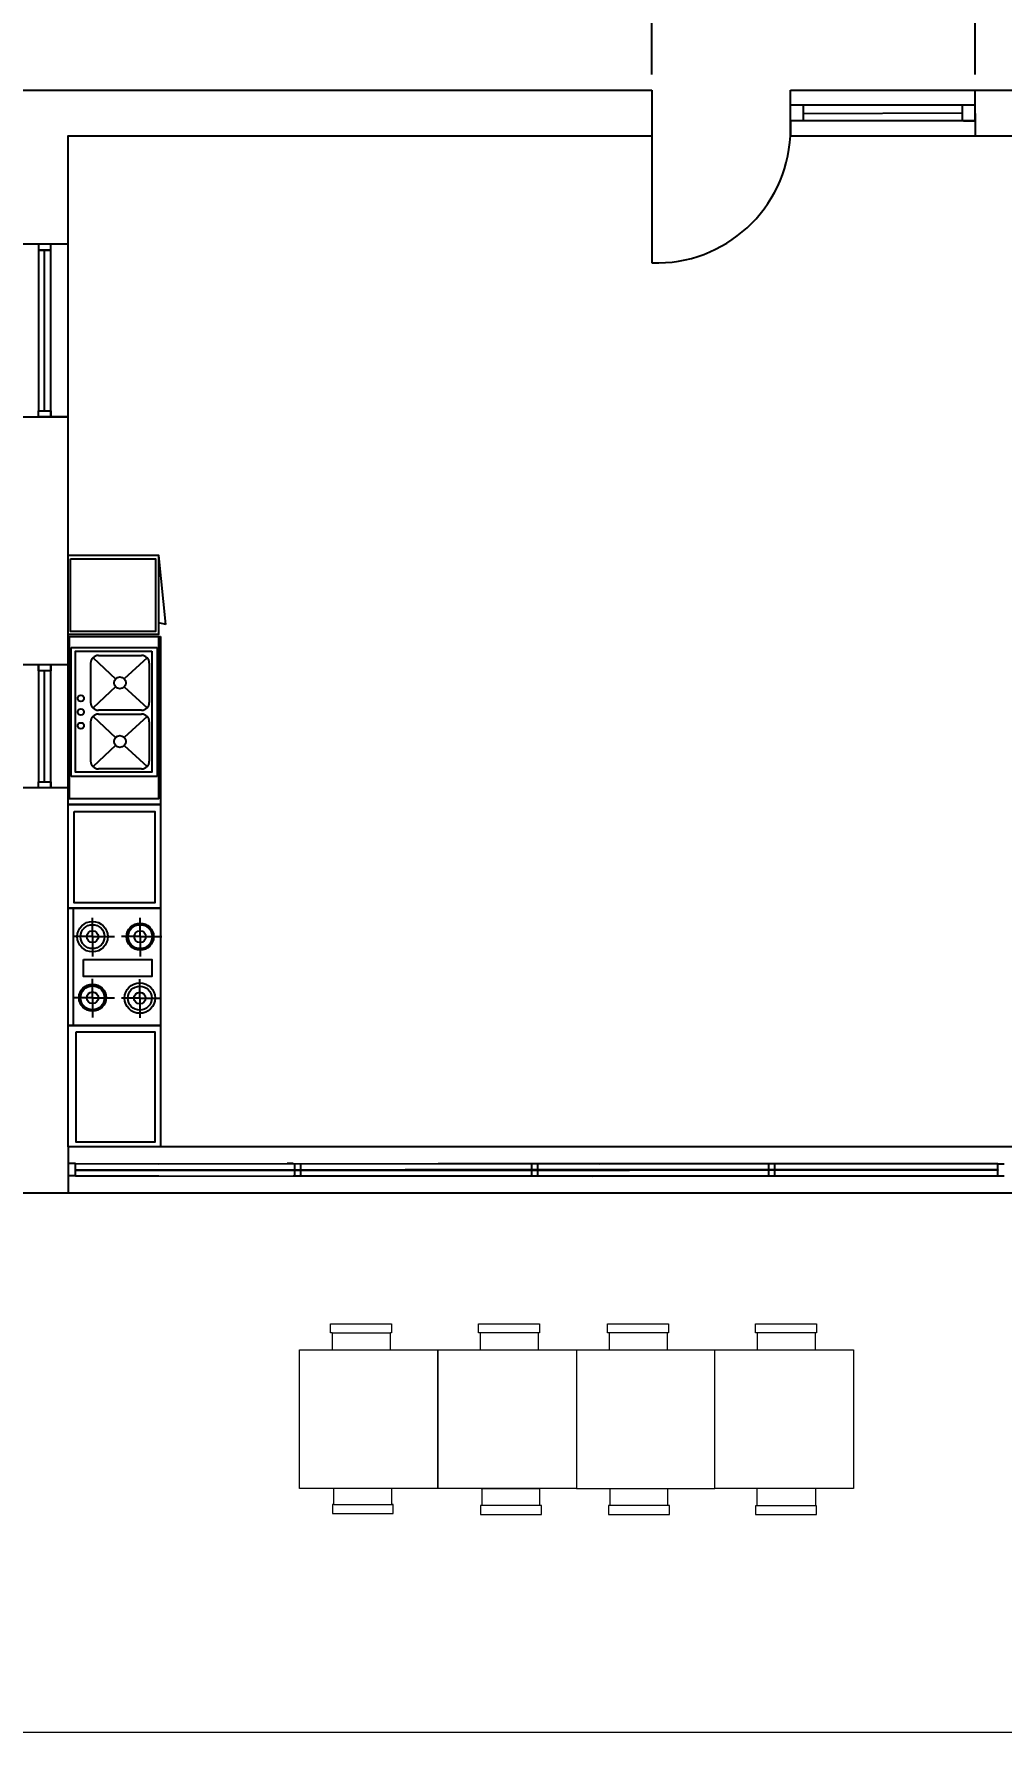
# Model space of a CAD drawing. Header units: inches. Extents: x -422522 to 22891, y -2973 to 414515.
# Drawn here: x 17051 to 17679, y 7745 to 8849 of the extents above; entities that cross this region are included whole.
import ezdxf

# ---------------------------------------------------------------- set-up
doc = ezdxf.new("R2010")
doc.units = ezdxf.units.IN
doc.header["$MEASUREMENT"] = 0
doc.layers.get('0').update_dxf_attribs({"lineweight": 25})
doc.layers.add('ARREDAMENTO', color=8, linetype='Continuous', lineweight=18)
doc.styles.get("Standard").update_dxf_attribs({"font": 'Arial.ttf'})
doc.dimstyles.get("Standard").update_dxf_attribs({"dimtxt": 15, "dimasz": 10, "dimexe": 10, "dimexo": 10, "dimgap": 5, "dimtad": 2, "dimtih": 1, "dimtoh": 1, "dimdec": 0, "dimzin": 0, "dimdsep": 46, "dimtxsty": 'Standard', "dimblk": 'OBLIQUE', "dimblk1": 'OBLIQUE', "dimblk2": 'OBLIQUE', "dimcen": 0.09, "dimdle": 10, "dimadec": 0, "dimazin": 0, "dimtfac": 1, "dimtdec": 0, "dimtofl": 0, "dimtmove": 0, "dimatfit": 3, "dimldrblk": 'OBLIQUE', "dimfxl": 1, "dimtolj": 1, "dimtzin": 0, "dimarcsym": 0})

# ---------------------------------------------------------------- blocks, each defined once
blk = doc.blocks.new('_Oblique')
at = {"color": 0, "linetype": 'ByBlock', "lineweight": -2}
blk.add_line((-0.5, -0.5), (0.5, 0.5), dxfattribs=at)
blk = doc.blocks.new('*D47')
at = {"color": 0, "lineweight": -2, "transparency": 16777216}
for p, q in [((17042.3, 8822.1), (17042.3, 8888.1)), ((17452.4, 8822.1), (17452.4, 8888.1)), ((17032.3, 8878.1), (17462.4, 8878.1))]:
    blk.add_line(p, q, dxfattribs=at)
at = {"layer": 'Defpoints', "color": 0, "transparency": 16777216}
for p in [(17452.4, 8878.1), (17042.3, 8812.1), (17452.4, 8812.1)]:
    blk.add_point(p, dxfattribs=at)
at = {"color": 0, "lineweight": -2, "transparency": 16777216, "xscale": 10, "yscale": 10, "zscale": 10, "rotation": 180}
blk.add_blockref('_Oblique', (17042.3, 8878.1), dxfattribs=at)
at = {"color": 0, "lineweight": -2, "transparency": 16777216, "xscale": 10, "yscale": 10, "zscale": 10}
blk.add_blockref('_Oblique', (17452.4, 8878.1), dxfattribs=at)
at = {"color": 0, "transparency": 16777216, "insert": (17247.4, 8890.7), "char_height": 15, "attachment_point": 5}
blk.add_mtext('\\A1;410', dxfattribs=at)
blk = doc.blocks.new('*D48')
at = {"color": 0, "lineweight": -2, "transparency": 16777216}
for p, q in [((17452.4, 8822.2), (17452.4, 8888.1)), ((17662.4, 8822.1), (17662.4, 8888.1)), ((17442.4, 8878.1), (17672.4, 8878.1))]:
    blk.add_line(p, q, dxfattribs=at)
at = {"layer": 'Defpoints', "color": 0, "transparency": 16777216}
for p in [(17662.4, 8878.1), (17452.4, 8812.2), (17662.4, 8812.1)]:
    blk.add_point(p, dxfattribs=at)
at = {"color": 0, "lineweight": -2, "transparency": 16777216, "xscale": 10, "yscale": 10, "zscale": 10, "rotation": 180}
blk.add_blockref('_Oblique', (17452.4, 8878.1), dxfattribs=at)
at = {"color": 0, "lineweight": -2, "transparency": 16777216, "xscale": 10, "yscale": 10, "zscale": 10}
blk.add_blockref('_Oblique', (17662.4, 8878.1), dxfattribs=at)
at = {"color": 0, "transparency": 16777216, "insert": (17557.4, 8890.7), "char_height": 15, "attachment_point": 5}
blk.add_mtext('\\A1;210', dxfattribs=at)
blk = doc.blocks.new('*D49')
at = {"color": 0, "lineweight": -2, "transparency": 16777216}
for p, q in [((17662.4, 8822.2), (17662.4, 8885.3)), ((18348.9, 8822.1), (18348.9, 8885.3)), ((17652.4, 8875.3), (18358.9, 8875.3))]:
    blk.add_line(p, q, dxfattribs=at)
at = {"layer": 'Defpoints', "color": 0, "transparency": 16777216}
for p in [(18348.9, 8875.3), (17662.4, 8812.2), (18348.9, 8812.1)]:
    blk.add_point(p, dxfattribs=at)
at = {"color": 0, "lineweight": -2, "transparency": 16777216, "xscale": 10, "yscale": 10, "zscale": 10, "rotation": 180}
blk.add_blockref('_Oblique', (17662.4, 8875.3), dxfattribs=at)
at = {"color": 0, "lineweight": -2, "transparency": 16777216, "xscale": 10, "yscale": 10, "zscale": 10}
blk.add_blockref('_Oblique', (18348.9, 8875.3), dxfattribs=at)
at = {"color": 0, "transparency": 16777216, "insert": (18005.6, 8887.9), "char_height": 15, "attachment_point": 5}
blk.add_mtext('\\A1;686', dxfattribs=at)

msp = doc.modelspace()

# ---------------------------------------------------------------- linework, layer by layer
for p, q in [((17452.4, 8812.1), (17452.4, 8782.3)), ((17542.4, 8782.3), (17542.4, 8812.1)), ((17662.4, 8802.2), (17662.4, 8812.1)), ((17662.4, 8802.2), (17542.4, 8802.2)), ((17542.4, 8791.7), (17542.4, 8802.2)), ((17550.7, 8802.2), (17550.7, 8792.2)), ((17550.7, 8796.9), (17654.1, 8797.2)), ((17654.1, 8802.2), (17654.1, 8792.2)), ((17654.8, 8792.2), (17662.4, 8792.2)), ((17662.4, 8792.2), (17662.4, 8802.2)), ((17662.4, 8796.9), (17662.4, 8792.2)), ((17452.4, 8782.3), (17452.4, 8699.8)), ((17662.4, 8792.2), (17542.4, 8792.2)), ((17542.4, 8792.2), (17542.4, 8782.3)), ((17662.4, 8792.2), (17662.4, 8782.3)), ((17042.4, 8712.1), (17073.1, 8712.1)), ((17053.7, 8712.1), (17053.7, 8603.8)), ((17053.7, 8708.1), (17061.7, 8708.1)), ((17061.7, 8708.1), (17053.7, 8708.1)), ((17057.7, 8603.8), (17057.7, 8708.1)), ((17061.7, 8599.8), (17061.7, 8712)), ((17042.4, 8599.8), (17073.1, 8599.8)), ((17053.7, 8599.8), (17053.7, 8603.8)), ((17053.7, 8603.8), (17061.7, 8603.8)), ((17053.7, 8603.8), (17057.7, 8603.8)), ((17057.7, 8599.8), (17053.7, 8599.8)), ((17073.1, 8599.8), (17057.7, 8599.8)), ((17061.7, 8603.8), (17061.7, 8599.8)), ((17073, 8450), (17073, 8380)), ((17073.1, 8438.7), (17042.4, 8438.7)), ((17053.7, 8434.7), (17053.7, 8438.7)), ((17053.7, 8438.7), (17053.7, 8362.7)), ((17061.7, 8434.7), (17053.7, 8434.7)), ((17057.7, 8362.7), (17057.7, 8434.7)), ((17061.7, 8358.7), (17061.7, 8438.7)), ((17061.7, 8438.7), (17061.7, 8434.7)), ((17073, 8380), (17073, 8370)), ((17053.7, 8358.7), (17053.7, 8362.7)), ((17053.7, 8362.7), (17061.7, 8362.7)), ((17053.7, 8362.7), (17057.7, 8362.7)), ((17061.7, 8362.7), (17061.7, 8358.7)), ((17073.1, 8358.7), (17042.4, 8358.7)), ((17057.7, 8358.7), (17053.7, 8358.7)), ((17073.1, 8125.5), (17073.1, 8095.4)), ((17077.8, 8114.7), (17073.1, 8114.7)), ((17077.8, 8110.7), (17077.8, 8114.7)), ((17077.8, 8114.7), (17131.9, 8114.6)), ((17077.8, 8114.7), (17418.2, 8114.6)), ((17077.8, 8106.7), (17077.8, 8110.7)), ((17077.8, 8110.7), (17439.5, 8110.6)), ((17077.8, 8110.7), (17077.8, 8110.5)), ((17077.8, 8110.5), (17437.9, 8110.4)), ((17219.3, 8114.7), (17215.3, 8114.7)), ((17220.2, 8114.6), (17220.2, 8106.6)), ((17224.2, 8106.6), (17224.2, 8114.6)), ((17677.3, 8110.6), (17292.1, 8110.6)), ((17677.3, 8110.4), (17293.8, 8110.4)), ((17677.3, 8114.6), (17313.5, 8114.6)), ((17373.3, 8114.6), (17369.3, 8114.6)), ((17374.2, 8114.6), (17374.2, 8106.6)), ((17378.2, 8106.6), (17378.2, 8114.6)), ((17527.3, 8114.6), (17523.3, 8114.6)), ((17528.2, 8114.6), (17528.2, 8106.6)), ((17532.2, 8106.6), (17532.2, 8114.6)), ((17677.3, 8110.6), (17677.3, 8114.6)), ((17677.3, 8114.6), (17681.3, 8114.6)), ((17677.3, 8106.6), (17677.3, 8110.6)), ((17677.3, 8110.6), (17677.3, 8110.4)), ((17077.8, 8106.7), (17073.1, 8106.7)), ((17131.9, 8106.6), (17077.8, 8106.7)), ((17077.8, 8106.7), (17413.5, 8106.6)), ((17369.3, 8106.6), (17219.3, 8106.6)), ((17677.3, 8106.6), (17318.1, 8106.6)), ((17523.3, 8106.6), (17373.3, 8106.6)), ((17677.3, 8106.6), (17527.3, 8106.6)), ((17681.3, 8106.6), (17677.3, 8106.6))]:
    msp.add_line(p, q)
at = {"ltscale": 0.02}
for p, q in [((17136.6, 8464.9), (17132, 8509.7)), ((17136.6, 8464.9), (17132, 8465.9)), ((17073.1, 8348), (17073.1, 8457)), ((17073.1, 8457), (17133.1, 8457)), ((17133.1, 8457), (17133.1, 8348)), ((17075, 8366.1), (17075, 8449.9)), ((17075, 8449.9), (17130.8, 8449.9)), ((17087.7, 8414.3), (17087.7, 8439.7)), ((17089.2, 8443.3), (17103.9, 8429.6)), ((17092.7, 8444.8), (17120.7, 8444.8)), ((17124.3, 8443.3), (17109.5, 8429.6)), ((17125.8, 8439.7), (17125.8, 8414.3)), ((17130.8, 8449.9), (17130.8, 8366.1)), ((17103.9, 8424.4), (17089.2, 8410.7)), ((17109.5, 8424.4), (17124.3, 8410.7)), ((17120.7, 8409.3), (17092.7, 8409.3)), ((17092.7, 8406.7), (17120.7, 8406.7)), ((17087.7, 8376.2), (17087.7, 8401.6)), ((17089.2, 8405.2), (17103.9, 8391.5)), ((17124.3, 8405.2), (17109.5, 8391.5)), ((17125.8, 8401.6), (17125.8, 8376.2)), ((17103.9, 8386.3), (17089.2, 8372.6)), ((17109.5, 8386.3), (17124.3, 8372.6)), ((17130.8, 8366.1), (17075, 8366.1)), ((17120.7, 8371.2), (17092.7, 8371.2)), ((17073.1, 8348), (17133.1, 8348)), ((17073.1, 8280.5), (17073.1, 8348)), ((17133.1, 8348), (17073.1, 8348)), ((17073.1, 8348), (17133.1, 8348)), ((17073.1, 8348), (17133.1, 8348)), ((17133.1, 8348), (17133.1, 8280.5)), ((17073.1, 8204.3), (17073.1, 8280.5)), ((17073.1, 8280.5), (17133.1, 8280.5)), ((17133.1, 8280.5), (17073.1, 8280.5)), ((17076.3, 8280.5), (17076.3, 8204.3)), ((17088.9, 8262.1), (17088.9, 8274.3)), ((17119.8, 8262.1), (17119.8, 8274.3)), ((17133.1, 8280.5), (17133.1, 8204.3)), ((17088.9, 8262.1), (17077, 8262.1)), ((17088.9, 8262.1), (17103.1, 8262.1)), ((17088.9, 8262.1), (17088.9, 8249.2)), ((17119.8, 8262.1), (17107.8, 8262.1)), ((17119.8, 8262.1), (17119.8, 8249.2)), ((17119.8, 8262.1), (17134, 8262.1)), ((17088.9, 8222.4), (17088.9, 8234.6)), ((17119.6, 8222.2), (17119.6, 8234.5)), ((17088.9, 8222.4), (17077, 8222.4)), ((17088.9, 8222.4), (17088.9, 8209.5)), ((17088.9, 8222.4), (17103.1, 8222.4)), ((17119.6, 8222.2), (17107.7, 8222.2)), ((17119.6, 8222.2), (17119.6, 8209.3)), ((17119.6, 8222.2), (17133.8, 8222.2)), ((17073.1, 8204.3), (17133.1, 8204.3)), ((17073.1, 8125.5), (17073.1, 8204.3)), ((17133.1, 8204.3), (17073.1, 8204.3)), ((17133.1, 8204.3), (17133.1, 8125.5)), ((17133.1, 8125.5), (17073.1, 8125.5))]:
    msp.add_line(p, q, dxfattribs=at)
for points in [[(17542.4, 8812.1), (18348.9, 8812.1), (18348.9, 8095.4), (17042.4, 8095.4), (17042.4, 8812.1), (17452.4, 8812.1)], [(17542.4, 8782.3), (18319.6, 8782.3), (18319.6, 8125.5), (17073.1, 8125.5), (17073.1, 8782.3), (17452.4, 8782.3)]]:
    msp.add_lwpolyline(points)
for points in [[(17072.9, 8458.7), (17132, 8458.7), (17132, 8509.7), (17072.9, 8509.7)], [(17074.5, 8507.6), (17129.9, 8507.6), (17129.9, 8460.4), (17074.5, 8460.4)], [(17127.5, 8447.5), (17127.5, 8368.9), (17077.9, 8368.9), (17077.9, 8447.5)], [(17076.9, 8343.4), (17129.4, 8343.4), (17129.4, 8284.1), (17076.9, 8284.1)], [(17083.1, 8247.2), (17127.4, 8247.2), (17127.4, 8236.2), (17083.1, 8236.2)], [(17078.3, 8200.2), (17129.4, 8200.2), (17129.4, 8128.6), (17078.3, 8128.6)]]:
    msp.add_lwpolyline(points, close=True, dxfattribs=at)
msp.add_lwpolyline([(17131.8, 8457), (17131.8, 8351.6), (17074, 8351.6), (17074, 8457)], dxfattribs=at)
for centre, radius in [((17106.7, 8427), 3.81), ((17081.3, 8416.9), 2.01), ((17081.3, 8408), 2.01), ((17081.3, 8399.1), 2.01), ((17106.7, 8388.9), 3.81), ((17088.9, 8262.1), 9.9), ((17088.9, 8262.1), 7.78), ((17088.9, 8262.1), 3.78), ((17119.8, 8262.1), 8.81), ((17119.8, 8262.1), 7.78), ((17119.8, 8262.1), 3.78), ((17088.9, 8222.5), 8.8), ((17088.9, 8222.4), 7.78), ((17119.6, 8222.2), 9.9), ((17119.6, 8222.2), 7.78), ((17088.9, 8222.4), 3.78), ((17119.6, 8222.2), 3.78)]:
    msp.add_circle(centre, radius, dxfattribs=at)
msp.add_arc((17455.5, 8786.8), 87, 267.9412, 357.0563)
for centre, start, end in [((17092.7, 8439.7), 90, 180), ((17120.7, 8439.7), 0, 90), ((17092.7, 8414.3), 180, 270), ((17092.7, 8401.6), 90, 180), ((17120.7, 8414.3), 270, 0), ((17120.7, 8401.6), 0, 90), ((17092.7, 8376.2), 180, 270), ((17120.7, 8376.2), 270, 0)]:
    msp.add_arc(centre, 5.08, start, end, dxfattribs=at)
at = {"layer": 'ARREDAMENTO'}
for p, q in [((17244.6, 8004.8), (17244.6, 7993.6)), ((17244.6, 8004.8), (17282.6, 8004.8)), ((17282.6, 7993.6), (17282.6, 8004.8)), ((17340.9, 8004.8), (17340.9, 7993.6)), ((17378.8, 7993.6), (17378.8, 8004.8)), ((17424.6, 8004.8), (17424.6, 7993.6)), ((17462.6, 7993.6), (17462.6, 8004.8)), ((17520.9, 8004.8), (17520.9, 7993.6)), ((17558.8, 7993.6), (17558.8, 8004.8)), ((17244.6, 7993.6), (17282.6, 7993.6)), ((17340.9, 7993.6), (17378.8, 7993.6)), ((17403.4, 7993.6), (17403.4, 7903.6)), ((17403.4, 7993.6), (17493.4, 7993.6)), ((17493.4, 7903.6), (17493.4, 7993.6)), ((17403.4, 7967.6), (17403.4, 7929.6)), ((17583.4, 7967), (17583.4, 7929)), ((17313.4, 7903.6), (17223.4, 7903.6)), ((17245.8, 7893.1), (17245.8, 7903.8)), ((17283.1, 7903.6), (17283.1, 7893.1)), ((17341.4, 7903.6), (17379.4, 7903.6)), ((17342.1, 7892.6), (17342.1, 7903.8)), ((17379.4, 7903.6), (17379.4, 7892.4)), ((17403.4, 7903.6), (17493.4, 7903.6)), ((17425.3, 7892.6), (17425.3, 7903.6)), ((17462.6, 7903.6), (17462.6, 7892.6)), ((17520.9, 7892.4), (17520.9, 7903.6)), ((17558.8, 7903.6), (17558.8, 7892.4)), ((17245.8, 7893.1), (17284.3, 7893.1)), ((17042.4, 7745.4), (18348.9, 7745.4))]:
    msp.add_line(p, q, dxfattribs=at)
for points in [[(17244.6, 8004.8), (17243.6, 8004.8), (17243.6, 8010.6), (17283.1, 8010.6), (17283.1, 8004.8), (17282.6, 8004.8)], [(17245.8, 7893.1), (17244.8, 7893.1), (17244.8, 7887.3), (17284.3, 7887.3), (17284.3, 7893.1), (17283.8, 7893.1)]]:
    msp.add_lwpolyline(points, dxfattribs=at)
for points in [[(17339.8, 8010.6), (17379.4, 8010.6), (17379.4, 8004.8), (17339.8, 8004.8)], [(17423.6, 8010.6), (17463.1, 8010.6), (17463.1, 8004.8), (17423.6, 8004.8)], [(17519.8, 8010.6), (17559.4, 8010.6), (17559.4, 8004.8), (17519.8, 8004.8)], [(17223.4, 7993.6), (17313.4, 7993.6), (17313.4, 7903.6), (17223.4, 7903.6)], [(17313.4, 7993.6), (17403.4, 7993.6), (17403.4, 7903.6), (17313.4, 7903.6)], [(17493.4, 7993.6), (17583.4, 7993.6), (17583.4, 7903.6), (17493.4, 7903.6)], [(17341, 7886.8), (17380.6, 7886.8), (17380.6, 7892.6), (17341, 7892.6)], [(17424.2, 7886.8), (17463.8, 7886.8), (17463.8, 7892.6), (17424.2, 7892.6)], [(17519.8, 7886.6), (17559.4, 7886.6), (17559.4, 7892.4), (17519.8, 7892.4)]]:
    msp.add_lwpolyline(points, close=True, dxfattribs=at)

# ---------------------------------------------------------------- dimensions: what is measured, and where the dimension line sits
at = {"color": 2}
for base, p1, p2, picture, middle in [((17452.4, 8878.1), (17042.3, 8812.1), (17452.4, 8812.1), '*D47', (17247.4, 8890.7)), ((17662.4, 8878.1), (17452.4, 8812.2), (17662.4, 8812.1), '*D48', (17557.4, 8890.7)), ((18348.864, 8875.3368), (17662.3996, 8812.1916), (18348.864, 8812.1291), '*D49', (18005.6318, 8887.9392))]:
    dim = msp.add_linear_dim(base=base, p1=p1, p2=p2, dimstyle='Standard', dxfattribs=at)
    dim.commit()
    dim.dimension.update_dxf_attribs({"geometry": picture, "text_midpoint": middle})

doc.saveas('drawing.dxf')
